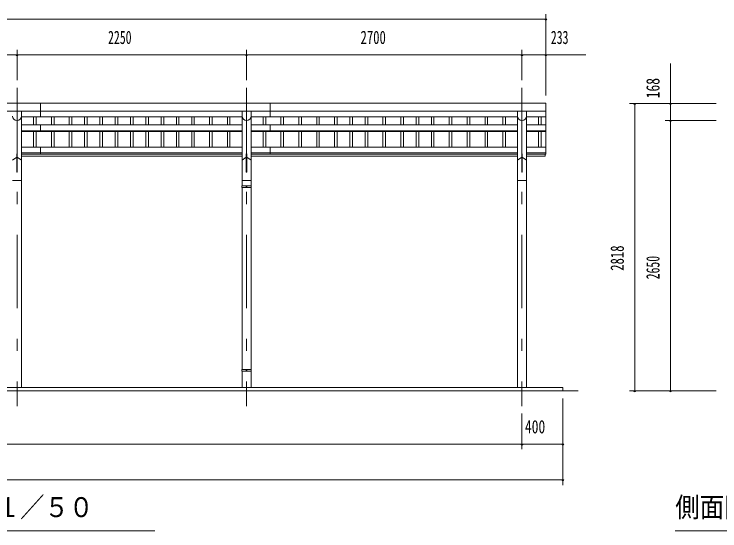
# Model space of a CAD drawing. Units: millimetres, scale not verified, with parts at other scales. Extents: x -25857 to 25867, y -10500 to 10500.
# Drawn here: x 3216 to 10134, y 420 to 5489 of the extents above; entities that cross this region are included whole.
import ezdxf
from ezdxf.enums import TextEntityAlignment as Align

# ---------------------------------------------------------------- set-up
doc = ezdxf.new("R2010")
doc.units = ezdxf.units.MM
doc.header["$LTSCALE"] = 60
doc.linetypes.add('USER3', pattern=[24, 12, -5, 2, -5])
for name, color, linetype, lineweight in [('0-2_1-05BOLD', 7, 'Continuous', 18), ('0-3_1-25CENTER', 3, 'USER3', 18), ('0-4_1-45THIN', 4, 'Continuous', 18), ('0-5_1-55DIM', 3, 'Continuous', 18)]:
    doc.layers.add(name, color=color, linetype=linetype, lineweight=lineweight)
doc.styles.add('ＭＳ ゴシック', font='')
doc.styles.get('ＭＳ ゴシック').set_extended_font_data('MS Gothic')

msp = doc.modelspace()

# ---------------------------------------------------------------- linework, layer by layer
at = {"layer": '0-2_1-05BOLD'}
for p, q in [((3474.33, 4614.67), (3474.33, 4482.27)), ((5724.33, 4614.67), (5724.33, 4482.27)), ((8427.33, 4614.67), (8427.33, 4115.47)), ((-2238.67, 4537.52), (8427.33, 4537.52)), ((3288.88, 4537.52), (3288.88, 1824.67)), ((5449.78, 4537.52), (5449.78, 3802.67)), ((5538.88, 4537.52), (5538.88, 3802.67)), ((8149.78, 4537.52), (8149.78, 1824.67)), ((8238.88, 4537.52), (8238.88, 1824.67)), ((5449.78, 4482.27), (3288.88, 4482.27)), ((8149.78, 4482.27), (5538.88, 4482.27)), ((8238.88, 4482.27), (8427.33, 4482.27)), ((3288.88, 4402.96), (5449.78, 4402.96)), ((3474.33, 4402.96), (3474.33, 4337.03)), ((5538.88, 4402.96), (8149.78, 4402.96)), ((5724.33, 4402.96), (5724.33, 4337.03)), ((8238.88, 4402.96), (8427.33, 4402.96)), ((3288.88, 4345.26), (5449.78, 4345.26)), ((3288.88, 4337.03), (5449.78, 4337.03)), ((5538.88, 4345.26), (8149.78, 4345.26)), ((5538.88, 4337.03), (8149.78, 4337.03)), ((8238.88, 4345.26), (8427.33, 4345.26)), ((8238.88, 4337.03), (8427.33, 4337.03)), ((5449.78, 4182.45), (3288.88, 4182.45)), ((3474.33, 4182.45), (3474.33, 4115.47)), ((8149.78, 4182.45), (5538.88, 4182.45)), ((5724.33, 4182.45), (5724.33, 4115.47)), ((8238.88, 4182.45), (8427.33, 4182.45)), ((3199.78, 4057.25), (3242.08, 4085.19)), ((3242.08, 4117.89), (3242.08, 3937.25)), ((3246.58, 4117.89), (3242.08, 4117.89)), ((3246.58, 4085.19), (3288.88, 4057.25)), ((5449.78, 4127.34), (3288.88, 4127.34)), ((5449.78, 4115.47), (3288.88, 4115.47)), ((5449.78, 4094.67), (3288.88, 4094.67)), ((5449.78, 4057.25), (5492.08, 4085.19)), ((5496.58, 4117.89), (5492.08, 4117.89)), ((5492.08, 4117.89), (5492.08, 3937.25)), ((5496.58, 4085.19), (5538.88, 4057.25)), ((8149.78, 4127.34), (5538.88, 4127.34)), ((8149.78, 4115.47), (5538.88, 4115.47)), ((8149.78, 4094.67), (5538.88, 4094.67)), ((8149.78, 4057.25), (8192.08, 4085.19)), ((8192.08, 4117.89), (8192.08, 3937.25)), ((8196.58, 4117.89), (8192.08, 4117.89)), ((8196.58, 4117.89), (8196.58, 3937.25)), ((8196.58, 4085.19), (8238.88, 4057.25)), ((8238.88, 4127.34), (8427.33, 4127.34)), ((8238.88, 4115.47), (8427.33, 4115.47)), ((8238.88, 4094.67), (8422.33, 4094.67)), ((8422.33, 4115.47), (8422.33, 4094.67)), ((8196.58, 3937.25), (8192.08, 3937.25)), ((3288.88, 3856.67), (3199.78, 3856.67)), ((5538.88, 3856.67), (5449.78, 3856.67)), ((8238.88, 3856.67), (8149.78, 3856.67)), ((5540.48, 3786.67), (5448.18, 3786.67)), ((5449.78, 3786.67), (5449.78, 2002.67)), ((5491.28, 3802.67), (5491.28, 3786.67)), ((5491.28, 3794.67), (5497.38, 3794.67)), ((5497.38, 3802.67), (5497.38, 3786.67)), ((5538.88, 3786.67), (5538.88, 2002.67)), ((5540.48, 3802.67), (5540.48, 3786.67)), ((5540.48, 1986.67), (5448.18, 1986.67)), ((5449.78, 1986.67), (5449.78, 1824.67)), ((5491.28, 2002.67), (5491.28, 1986.67)), ((5491.28, 1994.67), (5497.38, 1994.67)), ((5497.38, 2002.67), (5497.38, 1986.67)), ((5538.88, 1986.67), (5538.88, 1824.67)), ((5540.48, 2002.67), (5540.48, 1986.67)), ((8594.33, 1824.67), (-2405.67, 1824.67)), ((8594.33, 1824.67), (8594.33, 1794.67)), ((8744.33, 1794.67), (-2555.67, 1794.67))]:
    msp.add_line(p, q, dxfattribs=at)
for points in [[(8427.33, 4614.67), (-2238.67, 4614.67), (-2238.67, 4115.47)], [(3246.58, 4117.89), (3246.58, 3937.25), (3242.08, 3937.25)], [(5496.58, 4117.89), (5496.58, 3937.25), (5492.08, 3937.25)], [(5540.48, 3802.67), (5448.18, 3802.67), (5448.18, 3786.67)], [(5540.48, 2002.67), (5448.18, 2002.67), (5448.18, 1986.67)]]:
    msp.add_lwpolyline(points, dxfattribs=at)
for centre in [(3244.33, 4489.22), (5494.33, 4489.22), (8194.33, 4489.22)]:
    msp.add_arc(centre, 44.55, 180, 0, dxfattribs=at)
at = {"layer": '0-3_1-25CENTER'}
for p, q in [((3244.33, 4764.67), (3244.33, 1644.67)), ((5494.33, 4764.67), (5494.33, 1644.67)), ((8194.33, 4764.67), (8194.33, 1644.67))]:
    msp.add_line(p, q, dxfattribs=at)
at = {"layer": '0-4_1-45THIN'}
for p, q in [((3406.83, 4482.27), (3406.83, 4402.96)), ((3431.83, 4482.27), (3431.83, 4402.96)), ((3581.83, 4482.27), (3581.83, 4402.96)), ((3606.83, 4482.27), (3606.83, 4402.96)), ((3756.83, 4482.27), (3756.83, 4402.96)), ((3781.83, 4482.27), (3781.83, 4402.96)), ((3906.83, 4482.27), (3906.83, 4402.96)), ((3931.83, 4482.27), (3931.83, 4402.96)), ((4056.83, 4482.27), (4056.83, 4402.96)), ((4081.83, 4482.27), (4081.83, 4402.96)), ((4206.83, 4482.27), (4206.83, 4402.96)), ((4231.83, 4482.27), (4231.83, 4402.96)), ((4356.83, 4482.27), (4356.83, 4402.96)), ((4381.83, 4482.27), (4381.83, 4402.96)), ((4506.83, 4482.27), (4506.83, 4402.96)), ((4531.83, 4482.27), (4531.83, 4402.96)), ((4656.83, 4482.27), (4656.83, 4402.96)), ((4681.83, 4482.27), (4681.83, 4402.96)), ((4806.83, 4482.27), (4806.83, 4402.96)), ((4831.83, 4482.27), (4831.83, 4402.96)), ((4956.83, 4482.27), (4956.83, 4402.96)), ((4981.83, 4482.27), (4981.83, 4402.96)), ((5131.83, 4482.27), (5131.83, 4402.96)), ((5156.83, 4482.27), (5156.83, 4402.96)), ((5306.83, 4482.27), (5306.83, 4402.96)), ((5331.83, 4482.27), (5331.83, 4402.96)), ((5656.83, 4482.27), (5656.83, 4402.96)), ((5681.83, 4482.27), (5681.83, 4402.96)), ((5831.83, 4482.27), (5831.83, 4402.96)), ((5856.83, 4482.27), (5856.83, 4402.96)), ((6006.83, 4482.27), (6006.83, 4402.96)), ((6031.83, 4482.27), (6031.83, 4402.96)), ((6181.83, 4482.27), (6181.83, 4402.96)), ((6206.83, 4482.27), (6206.83, 4402.96)), ((6356.83, 4482.27), (6356.83, 4402.96)), ((6381.83, 4482.27), (6381.83, 4402.96)), ((6506.83, 4482.27), (6506.83, 4402.96)), ((6531.83, 4482.27), (6531.83, 4402.96)), ((6656.83, 4482.27), (6656.83, 4402.96)), ((6681.83, 4482.27), (6681.83, 4402.96)), ((6831.83, 4482.27), (6831.83, 4402.96)), ((6856.83, 4482.27), (6856.83, 4402.96)), ((7006.83, 4482.27), (7006.83, 4402.96)), ((7031.83, 4482.27), (7031.83, 4402.96)), ((7156.83, 4482.27), (7156.83, 4402.96)), ((7181.83, 4482.27), (7181.83, 4402.96)), ((7306.83, 4482.27), (7306.83, 4402.96)), ((7331.83, 4482.27), (7331.83, 4402.96)), ((7481.83, 4482.27), (7481.83, 4402.96)), ((7506.83, 4482.27), (7506.83, 4402.96)), ((7656.83, 4482.27), (7656.83, 4402.96)), ((7681.83, 4482.27), (7681.83, 4402.96)), ((7831.83, 4482.27), (7831.83, 4402.96)), ((7856.83, 4482.27), (7856.83, 4402.96)), ((8006.83, 4482.27), (8006.83, 4402.96)), ((8031.83, 4482.27), (8031.83, 4402.96)), ((8356.83, 4482.27), (8356.83, 4402.96)), ((8381.83, 4482.27), (8381.83, 4402.96)), ((3406.83, 4337.03), (3406.83, 4182.45)), ((3431.83, 4337.03), (3431.83, 4182.45)), ((3581.83, 4337.03), (3581.83, 4182.45)), ((3606.83, 4337.03), (3606.83, 4182.45)), ((3756.83, 4337.03), (3756.83, 4182.45)), ((3781.83, 4337.03), (3781.83, 4182.45)), ((3906.83, 4337.03), (3906.83, 4182.45)), ((3931.83, 4337.03), (3931.83, 4182.45)), ((4056.83, 4337.03), (4056.83, 4182.45)), ((4081.83, 4337.03), (4081.83, 4182.45)), ((4206.83, 4337.03), (4206.83, 4182.45)), ((4231.83, 4337.03), (4231.83, 4182.45)), ((4356.83, 4337.03), (4356.83, 4182.45)), ((4381.83, 4337.03), (4381.83, 4182.45)), ((4506.83, 4337.03), (4506.83, 4182.45)), ((4531.83, 4337.03), (4531.83, 4182.45)), ((4656.83, 4337.03), (4656.83, 4182.45)), ((4681.83, 4337.03), (4681.83, 4182.45)), ((4806.83, 4337.03), (4806.83, 4182.45)), ((4831.83, 4337.03), (4831.83, 4182.45)), ((4956.83, 4337.03), (4956.83, 4182.45)), ((4981.83, 4337.03), (4981.83, 4182.45)), ((5131.83, 4337.03), (5131.83, 4182.45)), ((5156.83, 4337.03), (5156.83, 4182.45)), ((5306.83, 4337.03), (5306.83, 4182.45)), ((5331.83, 4337.03), (5331.83, 4182.45)), ((5656.83, 4337.03), (5656.83, 4182.45)), ((5681.83, 4337.03), (5681.83, 4182.45)), ((5831.83, 4337.03), (5831.83, 4182.45)), ((5856.83, 4337.03), (5856.83, 4182.45)), ((6006.83, 4337.03), (6006.83, 4182.45)), ((6031.83, 4337.03), (6031.83, 4182.45)), ((6181.83, 4337.03), (6181.83, 4182.45)), ((6206.83, 4337.03), (6206.83, 4182.45)), ((6356.83, 4337.03), (6356.83, 4182.45)), ((6381.83, 4337.03), (6381.83, 4182.45)), ((6506.83, 4337.03), (6506.83, 4182.45)), ((6531.83, 4337.03), (6531.83, 4182.45)), ((6656.83, 4337.03), (6656.83, 4182.45)), ((6681.83, 4337.03), (6681.83, 4182.45)), ((6831.83, 4337.03), (6831.83, 4182.45)), ((6856.83, 4337.03), (6856.83, 4182.45)), ((7006.83, 4337.03), (7006.83, 4182.45)), ((7031.83, 4337.03), (7031.83, 4182.45)), ((7156.83, 4337.03), (7156.83, 4182.45)), ((7181.83, 4337.03), (7181.83, 4182.45)), ((7306.83, 4337.03), (7306.83, 4182.45)), ((7331.83, 4337.03), (7331.83, 4182.45)), ((7481.83, 4337.03), (7481.83, 4182.45)), ((7506.83, 4337.03), (7506.83, 4182.45)), ((7656.83, 4337.03), (7656.83, 4182.45)), ((7681.83, 4337.03), (7681.83, 4182.45)), ((7831.83, 4337.03), (7831.83, 4182.45)), ((7856.83, 4337.03), (7856.83, 4182.45)), ((8006.83, 4337.03), (8006.83, 4182.45)), ((8031.83, 4337.03), (8031.83, 4182.45)), ((8356.83, 4337.03), (8356.83, 4182.45)), ((8381.83, 4337.03), (8381.83, 4182.45))]:
    msp.add_line(p, q, dxfattribs=at)
at = {"layer": '0-5_1-55DIM'}
for p, q in [((8427.33, 4689.67), (8427.33, 5488.67)), ((-2238.67, 5438.67), (8427.33, 5438.67)), ((8437.33, 5438.67), (8417.33, 5438.67)), ((3244.33, 4839.67), (3244.33, 5138.67)), ((5494.33, 4839.67), (5494.33, 5138.67)), ((8194.33, 4839.67), (8194.33, 5138.67)), ((-2631.17, 5088.67), (8819.83, 5088.67)), ((3254.33, 5088.67), (3234.33, 5088.67)), ((5504.33, 5088.67), (5484.33, 5088.67)), ((8204.33, 5088.67), (8184.33, 5088.67)), ((8437.33, 5088.67), (8417.33, 5088.67)), ((9649.33, 1794.67), (9649.33, 5005.17)), ((10099.33, 4612.67), (9249.33, 4612.67)), ((9309.33, 4612.67), (9289.33, 4612.67)), ((9299.33, 1794.67), (9299.33, 4612.67)), ((9659.33, 4612.67), (9639.33, 4612.67)), ((10099.33, 4444.67), (9599.33, 4444.67)), ((9659.33, 4444.67), (9639.33, 4444.67)), ((10099.33, 1794.67), (9249.33, 1794.67)), ((9309.33, 1794.67), (9289.33, 1794.67)), ((9659.33, 1794.67), (9639.33, 1794.67)), ((8594.33, 1719.67), (8594.33, 869.67)), ((8194.33, 1569.67), (8194.33, 1219.67)), ((-2405.67, 1269.67), (8594.33, 1269.67)), ((8204.33, 1269.67), (8184.33, 1269.67)), ((8604.33, 1269.67), (8584.33, 1269.67)), ((-2405.67, 919.67), (8594.33, 919.67)), ((8604.33, 919.67), (8584.33, 919.67)), ((1594.33, 419.67), (4594.33, 419.67)), ((9696.82, 419.67), (12696.82, 419.67))]:
    msp.add_line(p, q, dxfattribs=at)
for centre in [(8427.33, 5438.67), (3244.33, 5088.67), (5494.33, 5088.67), (8194.33, 5088.67), (8427.33, 5088.67), (9299.33, 4612.67), (9649.33, 4612.67), (9649.33, 4444.67), (9299.33, 1794.67), (9649.33, 1794.67), (8194.33, 1269.67), (8594.33, 1269.67), (8594.33, 919.67)]:
    msp.add_arc(centre, 10, 180, 0, dxfattribs=at)

# ---------------------------------------------------------------- texts
at = {"layer": '0-5_1-55DIM', "color": 7, "style": 'ＭＳ ゴシック'}
for s, height, width, p in [('2250', 130.2, 0.65, (4136.83, 5156.44)), ('2700', 130.2, 0.7, (6611.83, 5156.44)), ('233', 130.2, 0.65, (8477.33, 5156.43)), ('400', 130.2, 0.75, (8223.08, 1337.43)), ('正面図\u3000Ｓ＝１／５０', 195.4, 0.9, (1594.33, 496.31)), ('側面図\u3000Ｓ＝１／５０', 195.4, 0.9, (9696.82, 496.31))]:
    msp.add_text(s, height=height, dxfattribs=dict(at, width=width)).set_placement(p, align=Align.BOTTOM_LEFT)
for s, width, p in [('168', 0.75, (9581.56, 4662.67)), ('2818', 0.7, (9231.56, 2971.17)), ('2650', 0.65, (9581.56, 2887.17))]:
    msp.add_text(s, height=130.2, rotation=90, dxfattribs=dict(at, width=width)).set_placement(p, align=Align.BOTTOM_LEFT)

doc.saveas('drawing.dxf')
